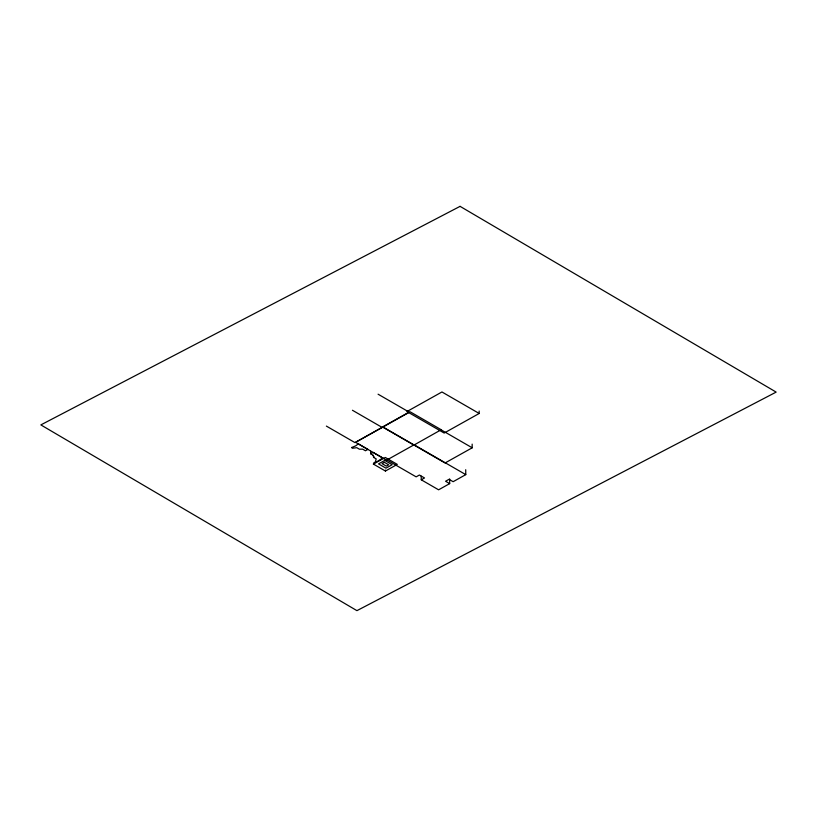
<?xml version="1.0" encoding="UTF-8"?>
<svg xmlns="http://www.w3.org/2000/svg" width="817" height="817" viewBox="0 0 817 817"><rect width="100%" height="100%" fill="white"/><g stroke="black" fill="none" stroke-linecap="round" stroke-linejoin="round"><path stroke-width="1.23" d="M381.947 427.301L409.113 412.105L378.077 394.192M370.642 453.772L373.114 452.393L383.091 458.153C379.731 459.093 373.808 465.465 376.188 458.888L373.471 457.326L374.166 456.938L372.96 455.743L373.512 455.426L370.642 453.772L370.612 451.28M373.41 464.097L385.287 457.459L397.297 464.393L385.43 471.031L373.41 464.097L373.798 462.779M479.191 413.473L444.172 433.051L406.927 411.554L441.946 391.976L479.191 413.473L479.15 411.033M472.155 444.131L472.206 447.798L445.04 462.984L413.994 445.061L441.2 429.732L410.165 411.809L382.989 427.005L414.035 444.918M421.204 476.178L421.255 479.793L424.523 477.965L419.417 475.024L416.139 476.852L386.941 459.991M449.626 478.936L449.687 483.623L438.606 489.812L421.255 479.793M465.71 469.734L465.782 474.626L453.129 481.693L449.013 479.324L445.571 481.244L449.687 483.623M374.932 462.688L375.136 461.758M441.17 429.875L472.206 447.798M465.782 474.626L414.107 444.795L386.564 460.196L355.589 442.324L382.764 427.128L413.729 445.01M352.444 410.267L382.121 427.403L354.956 442.6L326.371 426.096M385.42 470.071L385.43 471.031M351.729 447.481L352.26 448.267L356.774 447.685L359.419 449.207L362.615 449.136L365.444 450.77L367.905 449.391L358.346 443.866L355.865 445.714A3.85 2.185 -0.8 0 1 355.048 446.133L351.729 447.481M384.756 460.41L378.537 463.893L385.961 468.172L392.18 464.699L384.756 460.41M384.388 462.33L382.05 463.637L386.318 466.098L388.657 464.791L384.388 462.33M460.073 206.354L40.85 424.901L356.927 610.646L776.15 392.099L460.073 206.354"/></g></svg>
